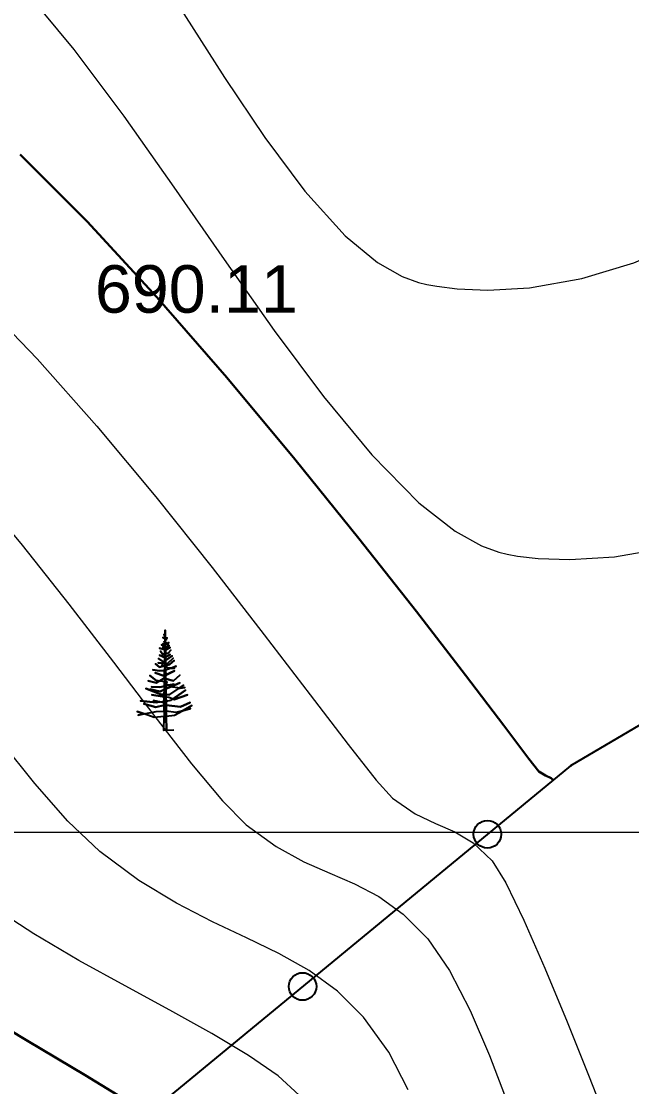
# Model space of a CAD drawing. Header units: feet. Extents: x 3381 to 683784, y 675186 to 4376258.
# Drawn here: x 682686.8 to 682699.65, y 4375698.34 to 4375720.77 of the extents above; entities that cross this region are included whole.
import ezdxf

# ---------------------------------------------------------------- set-up
doc = ezdxf.new("R2010")
doc.units = ezdxf.units.FT
doc.header["$MEASUREMENT"] = 0
doc.header["$PDMODE"] = 34
doc.header["$PDSIZE"] = 0.01
doc.layers.get('0').update_dxf_attribs({"linetype": 'CONTINUOUS'})
for name, color, linetype in [('0_Point_Height', 2, 'CONTINUOUS'), ('0_Point_Point', 7, 'CONTINUOUS'), ('Aqaclar', 3, 'CONTINUOUS')]:
    doc.layers.add(name, color=color, linetype=linetype)
for name, color, linetype, lineweight in [('ANA HORIZONTAL', 24, 'CONTINUOUS', 30), ('HORIZANTAL', 24, 'CONTINUOUS', 13), ('km setka', 170, 'CONTINUOUS', 15)]:
    doc.layers.add(name, color=color, linetype=linetype, lineweight=lineweight)
doc.styles.get("Standard").update_dxf_attribs({"font": 'arial.ttf', "height": 2})

msp = doc.modelspace()

# ---------------------------------------------------------------- linework, layer by layer
at = {"linetype": 'Continuous'}
for p, q in [((682722.513, 4375719.389, 3.127), (682698.363, 4375705.097, 3.114)), ((682698.363, 4375705.097, 3.114), (682687.58, 4375696.219, -590.818))]:
    msp.add_line(p, q, dxfattribs=at)
for centre in [(682696.614, 4375703.658, -93.198), (682692.722, 4375700.453, -307.598)]:
    msp.add_circle(centre, 0.291, dxfattribs=at)
msp.add_open_spline([(682648.382, 4375847.878, -686.994), (682650.614, 4375843.989, -686.994), (682656.965, 4375832.368, -686.994), (682666.51, 4375816.796, -686.994), (682675.638, 4375799.393, -686.994), (682689.053, 4375780.871, -686.994), (682705.652, 4375766.582, -686.994), (682717.187, 4375751.746, -686.994), (682725.117, 4375741.263, -686.994), (682735.087, 4375730.764, -686.994), (682742.274, 4375721.73, -686.994), (682745.539, 4375717.532, -686.994)], degree=3, knots=[69.601534, 69.601534, 69.601534, 69.601534, 83.054979, 109.290717, 124.392744, 141.962718, 177.533008, 189.558821, 198.276488, 216.955448, 232.906343, 232.906343, 232.906343, 232.906343], dxfattribs=at)
at = {"layer": '0_Point_Point'}
msp.add_point((682698.363, 4375705.097, 3.114), dxfattribs=at)
at = {"layer": 'ANA HORIZONTAL', "color": 32, "lineweight": 30}
for points, elevation in [([(682686.781, 4375717.965), (682688.191, 4375716.554), (682689.656, 4375714.964), (682691.128, 4375713.272), (682692.56, 4375711.554), (682693.906, 4375709.886), (682695.118, 4375708.345), (682696.151, 4375707.007), (682696.956, 4375705.949), (682697.487, 4375705.246), (682697.698, 4375704.976), (682697.834, 4375704.892), (682697.953, 4375704.839), (682698.001, 4375704.799)], 3.006), ([(682689.272, 4375697.9), (682688.148, 4375698.584), (682686.932, 4375699.312), (682685.706, 4375700.043)], 0.506)]:
    msp.add_lwpolyline(points, dxfattribs=dict(at, elevation=elevation))
at = {"layer": 'Aqaclar', "color": 3, "elevation": -686.994}
msp.add_lwpolyline([(682690.015, 4375705.851), (682689.803, 4375705.844), (682689.807, 4375706.138), (682689.599, 4375706.115), (682689.389, 4375706.19), (682689.239, 4375706.244), (682689.389, 4375706.19), (682689.264, 4375706.163), (682689.389, 4375706.19), (682689.643, 4375706.244), (682689.808, 4375706.251), (682689.807, 4375706.138), (682689.852, 4375706.143), (682689.856, 4375705.846), (682689.852, 4375706.143), (682690.028, 4375706.163), (682690.195, 4375706.257), (682690.363, 4375706.301), (682690.195, 4375706.257), (682690.388, 4375706.366), (682690.195, 4375706.257), (682690.053, 4375706.22), (682689.85, 4375706.25), (682689.852, 4375706.143), (682689.85, 4375706.25), (682689.832, 4375706.252), (682689.808, 4375706.251), (682689.809, 4375706.374), (682689.807, 4375706.374), (682689.637, 4375706.333), (682689.378, 4375706.406), (682689.637, 4375706.333), (682689.807, 4375706.374), (682689.809, 4375706.374), (682689.81, 4375706.42), (682689.801, 4375706.422), (682689.586, 4375706.471), (682689.716, 4375706.442), (682689.643, 4375706.43), (682689.314, 4375706.463), (682689.643, 4375706.43), (682689.716, 4375706.442), (682689.81, 4375706.456), (682689.81, 4375706.42), (682689.81, 4375706.456), (682689.848, 4375706.462), (682689.85, 4375706.25), (682689.849, 4375706.374), (682689.851, 4375706.374), (682690.154, 4375706.341), (682690.357, 4375706.43), (682690.154, 4375706.341), (682689.849, 4375706.374), (682689.848, 4375706.462), (682689.959, 4375706.479), (682690.256, 4375706.69), (682689.993, 4375706.504), (682690.016, 4375706.495), (682690.3, 4375706.592), (682690.016, 4375706.495), (682689.908, 4375706.536), (682689.847, 4375706.545), (682689.848, 4375706.462), (682689.847, 4375706.545), (682689.812, 4375706.551), (682689.81, 4375706.456), (682689.812, 4375706.551), (682689.548, 4375706.592), (682689.812, 4375706.551), (682689.812, 4375706.601), (682689.744, 4375706.601), (682689.422, 4375706.722), (682689.744, 4375706.601), (682689.812, 4375706.601), (682689.814, 4375706.703), (682689.725, 4375706.665), (682689.517, 4375706.714), (682689.725, 4375706.665), (682689.845, 4375706.716), (682689.846, 4375706.601), (682689.812, 4375706.601), (682689.846, 4375706.601), (682689.847, 4375706.545), (682689.846, 4375706.601), (682689.927, 4375706.601), (682690.126, 4375706.734), (682690.218, 4375706.795), (682690.126, 4375706.734), (682690.148, 4375706.73), (682690.243, 4375706.746), (682690.148, 4375706.73), (682689.99, 4375706.754), (682689.963, 4375706.767), (682689.845, 4375706.716), (682689.963, 4375706.767), (682690.142, 4375706.843), (682689.963, 4375706.767), (682689.902, 4375706.795), (682690.009, 4375706.819), (682689.902, 4375706.795), (682689.832, 4375706.827), (682689.843, 4375706.822), (682689.844, 4375706.782), (682689.902, 4375706.795), (682689.844, 4375706.782), (682689.845, 4375706.716), (682689.844, 4375706.782), (682689.814, 4375706.776), (682689.814, 4375706.703), (682689.814, 4375706.776), (682689.719, 4375706.754), (682689.542, 4375706.763), (682689.719, 4375706.754), (682689.814, 4375706.776), (682689.816, 4375706.867), (682689.87, 4375706.86), (682689.843, 4375706.864), (682689.843, 4375706.822), (682689.843, 4375706.864), (682689.816, 4375706.867), (682689.643, 4375706.892), (682689.51, 4375706.997), (682689.643, 4375706.892), (682689.707, 4375706.883), (682689.643, 4375706.843), (682689.472, 4375706.884), (682689.643, 4375706.843), (682689.707, 4375706.883), (682689.817, 4375706.951), (682689.816, 4375706.867), (682689.843, 4375706.864), (682689.842, 4375706.927), (682690.003, 4375706.884), (682690.142, 4375707.005), (682690.003, 4375706.884), (682689.842, 4375706.927), (682689.841, 4375707.008), (682690.028, 4375707.095), (682689.801, 4375706.989), (682689.618, 4375707.054), (682689.801, 4375706.989), (682689.817, 4375706.997), (682689.817, 4375706.951), (682689.819, 4375707.109), (682689.801, 4375707.103), (682689.712, 4375707.095), (682689.567, 4375707.119), (682689.712, 4375707.095), (682689.801, 4375707.103), (682689.819, 4375707.109), (682689.84, 4375707.116), (682689.841, 4375707.008), (682689.84, 4375707.116), (682690.06, 4375707.192), (682689.954, 4375707.155), (682690.028, 4375707.151), (682689.877, 4375707.159), (682689.763, 4375707.216), (682689.82, 4375707.188), (682689.819, 4375707.109), (682689.84, 4375707.116), (682689.838, 4375707.21), (682689.712, 4375707.175), (682689.624, 4375707.248), (682689.712, 4375707.175), (682689.82, 4375707.205), (682689.82, 4375707.188), (682689.82, 4375707.205), (682689.921, 4375707.232), (682690.022, 4375707.313), (682689.921, 4375707.232), (682689.838, 4375707.21), (682689.838, 4375707.251), (682689.87, 4375707.248), (682689.997, 4375707.362), (682689.87, 4375707.248), (682689.838, 4375707.251), (682689.82, 4375707.253), (682689.82, 4375707.205), (682689.82, 4375707.253), (682689.681, 4375707.265), (682689.82, 4375707.253), (682689.821, 4375707.268), (682689.693, 4375707.354), (682689.821, 4375707.268), (682689.822, 4375707.38), (682689.826, 4375707.378), (682689.712, 4375707.427), (682689.826, 4375707.378), (682689.933, 4375707.443), (682689.836, 4375707.384), (682689.838, 4375707.251), (682689.837, 4375707.318), (682689.978, 4375707.41), (682689.837, 4375707.318), (682689.835, 4375707.454), (682689.896, 4375707.467), (682689.952, 4375707.532), (682689.896, 4375707.467), (682689.835, 4375707.454), (682689.823, 4375707.452), (682689.822, 4375707.38), (682689.823, 4375707.452), (682689.782, 4375707.443), (682689.731, 4375707.508), (682689.782, 4375707.443), (682689.823, 4375707.452), (682689.824, 4375707.545), (682689.712, 4375707.572), (682689.845, 4375707.54), (682689.933, 4375707.589), (682689.845, 4375707.54), (682689.834, 4375707.543), (682689.835, 4375707.454), (682689.834, 4375707.543), (682689.834, 4375707.587), (682689.914, 4375707.629), (682689.834, 4375707.587), (682689.833, 4375707.659), (682689.864, 4375707.653), (682689.833, 4375707.659), (682689.782, 4375707.669), (682689.826, 4375707.661), (682689.824, 4375707.545), (682689.825, 4375707.589), (682689.782, 4375707.597), (682689.825, 4375707.589), (682689.825, 4375707.619), (682689.75, 4375707.645), (682689.825, 4375707.619), (682689.826, 4375707.661), (682689.826, 4375707.7), (682689.801, 4375707.71), (682689.832, 4375707.698), (682689.864, 4375707.686), (682689.889, 4375707.653), (682689.876, 4375707.67), (682689.908, 4375707.694), (682689.864, 4375707.661), (682689.876, 4375707.67), (682689.864, 4375707.686), (682689.832, 4375707.698), (682689.833, 4375707.659), (682689.832, 4375707.698), (682689.832, 4375707.76), (682689.87, 4375707.791), (682689.837, 4375707.764), (682689.858, 4375707.75), (682689.837, 4375707.764), (682689.827, 4375707.77), (682689.782, 4375707.799), (682689.827, 4375707.77), (682689.828, 4375707.83), (682689.801, 4375707.864), (682689.828, 4375707.83), (682689.829, 4375707.953), (682689.831, 4375707.767), (682689.832, 4375707.76), (682689.831, 4375707.767), (682689.827, 4375707.77), (682689.827, 4375707.756), (682689.832, 4375707.76), (682689.82, 4375707.75), (682689.827, 4375707.756), (682689.826, 4375707.7)], dxfattribs=at)
at = {"layer": 'HORIZANTAL', "color": 32, "linetype": 'Continuous', "lineweight": 13}
for points, elevation in [([(682686.874, 4375721.423), (682687.908, 4375720.177), (682688.957, 4375718.774), (682690.015, 4375717.279), (682691.073, 4375715.754), (682692.124, 4375714.264), (682693.162, 4375712.872), (682694.179, 4375711.641), (682695.168, 4375710.635), (682695.934, 4375710.034), (682696.492, 4375709.725), (682696.855, 4375709.593), (682697.033, 4375709.55), (682697.245, 4375709.514), (682697.679, 4375709.463), (682698.352, 4375709.438), (682699.286, 4375709.497), (682700.493, 4375709.709)], 3.506), ([(682690.22, 4375720.924), (682691.08, 4375719.589), (682691.929, 4375718.323), (682692.773, 4375717.191), (682693.619, 4375716.255), (682694.301, 4375715.692), (682694.816, 4375715.398), (682695.163, 4375715.271), (682695.338, 4375715.23), (682695.548, 4375715.194), (682695.974, 4375715.141), (682696.622, 4375715.111), (682697.497, 4375715.161), (682698.6, 4375715.356), (682699.695, 4375715.688), (682700.768, 4375716.147), (682701.801, 4375716.72), (682702.779, 4375717.396), (682703.685, 4375718.162), (682704.503, 4375719.008), (682705.217, 4375719.92), (682705.652, 4375720.801)], 4.006), ([(682685.907, 4375714.933), (682687.137, 4375713.663), (682688.391, 4375712.247), (682689.631, 4375710.758), (682690.819, 4375709.27), (682691.915, 4375707.857), (682692.882, 4375706.592), (682693.68, 4375705.547), (682694.272, 4375704.797), (682694.618, 4375704.415), (682695.093, 4375704.088), (682695.523, 4375703.882), (682695.925, 4375703.707), (682696.317, 4375703.475), (682696.715, 4375703.098), (682697.001, 4375702.636), (682697.383, 4375701.85), (682697.825, 4375700.84), (682698.294, 4375699.707), (682698.756, 4375698.552), (682699.176, 4375697.477)], 2.506), ([(682685.82, 4375710.935), (682686.821, 4375709.743), (682687.805, 4375708.503), (682688.745, 4375707.28), (682689.614, 4375706.138), (682690.387, 4375705.142), (682691.037, 4375704.359), (682691.538, 4375703.854), (682692.167, 4375703.399), (682692.749, 4375703.079), (682693.295, 4375702.837), (682693.818, 4375702.611), (682694.328, 4375702.345), (682694.839, 4375701.979), (682695.36, 4375701.455), (682695.818, 4375700.792), (682696.254, 4375699.947), (682696.66, 4375698.998), (682697.027, 4375698.024)], 2.006), ([(682694.944, 4375698.275), (682694.535, 4375699.068), (682694.006, 4375699.811), (682693.458, 4375700.355), (682692.863, 4375700.787), (682692.224, 4375701.147), (682691.543, 4375701.477), (682690.823, 4375701.815), (682690.067, 4375702.204), (682689.278, 4375702.683), (682688.458, 4375703.293), (682687.78, 4375703.934), (682687.084, 4375704.723), (682686.375, 4375705.613)], 1.506), ([(682692.651, 4375698.167), (682692.212, 4375698.57), (682691.585, 4375699.004), (682690.811, 4375699.466), (682689.93, 4375699.954), (682688.985, 4375700.467), (682688.016, 4375701.003), (682687.065, 4375701.56), (682686.171, 4375702.137)], 1.006)]:
    msp.add_lwpolyline(points, dxfattribs=dict(at, elevation=elevation))
at = {"layer": 'km setka', "elevation": -686.994, "flags": 128}
msp.add_lwpolyline([(682522.05, 4375703.701), (682735.844, 4375703.701)], dxfattribs=at)

# ---------------------------------------------------------------- texts
at = {"layer": '0_Point_Height', "color": 0}
msp.add_text('690.11', height=1, dxfattribs=at).set_placement((682688.351, 4375714.635, 3.114))

doc.saveas('drawing.dxf')
